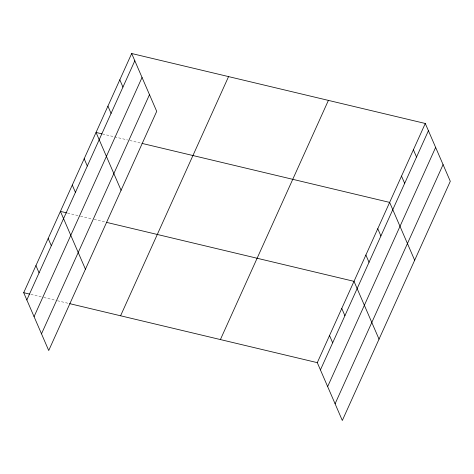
<?xml version="1.0" encoding="UTF-8"?>
<svg xmlns="http://www.w3.org/2000/svg" width="474" height="474" viewBox="0 0 474 474"><rect width="100%" height="100%" fill="white"/><g stroke="black" fill="none" stroke-linecap="round" stroke-linejoin="round"><path stroke-width="0.36" stroke-dasharray="2.37 1.78" d="M102.508 133.988L127.625 139.972M129.781 140.488L141.264 143.225M67.592 213.087L79.792 215.996M80.509 216.162L91.992 218.899M94.148 219.415L105.631 222.152M30.875 294.407L43.075 297.311M43.798 297.482L55.997 300.392M57.431 300.735L68.914 303.473"/><path stroke-width="0.71" d="M131.683 53.521L156.71 111.349L48.721 350.523L23.7 292.695L131.683 53.521L425.279 123.477L450.3 181.305L342.317 420.479L317.29 362.651L425.279 123.477M26.84 299.947L134.823 60.773M34.063 316.638L142.046 77.463M41.499 333.832L149.488 94.658M120.586 315.785L228.569 76.604M220.404 339.568L328.393 100.393M320.43 369.91L428.413 130.735M327.653 386.594L435.636 147.42M335.094 403.789L443.077 164.614M101.792 133.816L96.05 132.447L121.071 190.275M141.981 143.391L389.64 202.404L414.667 260.232M66.875 212.915L60.417 211.374L85.438 269.202M106.348 222.324L354.007 281.337L379.028 339.159M23.7 292.695L29.441 294.064M69.631 303.638L317.29 362.651M413.399 149.79L416.539 157.042M401.519 176.097L404.66 183.349M377.766 228.717L380.9 235.969M365.887 255.024L369.027 262.276M341.766 308.444L344.906 315.696M329.531 335.545L332.671 342.803M119.809 79.828L122.944 87.086M107.93 106.14L111.07 113.393M84.171 158.76L87.311 166.013M72.291 185.067L75.431 192.32M48.176 238.481L51.316 245.739M35.941 265.588L39.075 272.846"/></g></svg>
